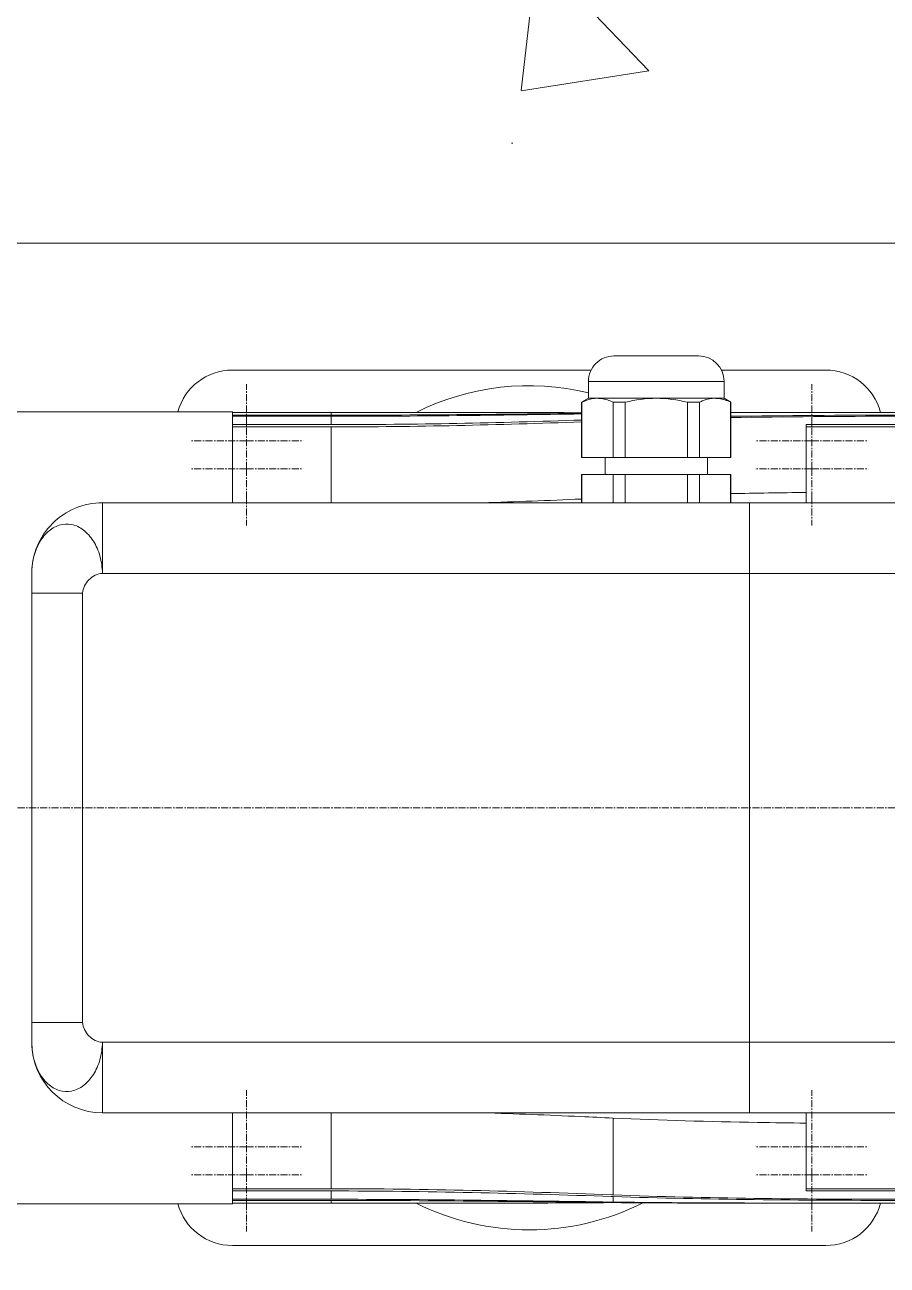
# Model space of a CAD drawing. Header units: millimetres. Extents: x -8913 to 62688, y -13000 to 43000.
# Drawn here: x 716.2 to 868.8, y 27514.5 to 27734.1 of the extents above; entities that cross this region are included whole.
import ezdxf

# ---------------------------------------------------------------- set-up
doc = ezdxf.new("R2010")
doc.units = ezdxf.units.MM
doc.header["$MEASUREMENT"] = 0
doc.linetypes.add('1735 X DT-5BR-GFP-Ext$0$CENTER', pattern=[2, 1.25, -0.25, 0.25, -0.25])
doc.layers.add('1735 X DT-5BR-GFP-Ext$0$MEP', color=8, linetype='Continuous', lineweight=0)
doc.layers.add('Z--X-REF', color=7, linetype='Continuous', lineweight=0)

# ---------------------------------------------------------------- blocks, each defined once
blk = doc.blocks.new('1735 X DT-5BR-GFP-Ext$0$A$C79553CD1')
at = {"layer": '1735 X DT-5BR-GFP-Ext$0$MEP', "transparency": 33554681}
h = blk.add_hatch(dxfattribs=at)
h.set_pattern_fill('AR-CONC', color=256)
h.set_pattern_definition([(49.99999999999999, (7.152557373046875e-07, -25.00356578826904), (182.1846689960041, -15.93908553890313), [19.05, -209.5500000000002]), (355, (7.152557373046875e-07, -25.00356578826904), (-35.24342142496945, 191.0568452390354), [15.24, -167.64058417]), (100.4514447, (15.18200778961182, -26.33181953430176), (146.9412470903536, 175.1177519121954), [16.19000880000003, -178.0902446000002]), (46.18420000000002, (2.384185791015625e-07, 25.79643487930298), (271.0790408921304, -42.04232793272716), [28.57500000000003, -314.325]), (96.63555760999995, (22.58990001678467, 22.29293441772461), (237.4041340515033, 247.4261245977219), [24.28502314000005, -267.1356081600004]), (351.1841511700001, (2.384185791015625e-07, 25.79643487930298), (237.4041340649775, 247.4261245855329), [22.85996707000003, -251.4597319200005]), (21.00000000000001, (25.40000033378601, 13.09643507003784), (151.6143912691326, -102.2651981870877), [19.05000000000003, -209.5500000000005]), (326.0000000000001, (25.40000033378601, 13.09643507003784), (61.80202834764722, 184.1879661223196), [15.24, -167.64]), (71.45144499999994, (38.03453302383423, 4.574334621429443), (213.4164192787165, 81.92276888590547), [16.19000880000002, -178.0899376000001]), (37.49999999999998, (7.152557373046875e-07, -25.00356578826904), (3.088603250591817, 84.55503887315317), [0, -165.6080000000002, 0, -170.1800000000002, 0, -168.2750000000002]), (7.500000000000011, (7.152557373046875e-07, -25.00356578826904), (66.81966251030588, 100.1805748181197), [0, -97.02800000000009, 0, -161.798, 0, -64.135]), (327.5, (-56.64199948310852, -25.00356578826904), (135.5905951668716, -5.728743992673429), [0, -63.50000000000011, 0, -198.1200000000005, 0, -262.8900000000004]), (317.5, (-82.04199981689453, -25.00356531143188), (148.1291813860183, 25.42649103333307), [0, -82.54999999999998, 0, -131.572, 0, -186.69])])
edge = h.paths.add_edge_path(flags=16)
edge.add_line((-799.9999992847443, -174.9964299201965), (-199.9999995500161, -174.9964294946963))
edge.add_line((-199.9999995231628, -174.9964289665222), (-199.9999989073451, -674.9964296643798))
edge.add_line((-199.9999990463257, -674.9964303970337), (-800.0000003994274, -674.9964288288681))
edge.add_line((-799.9999995231628, -674.9964270591736), (-799.9999985206068, -174.9964283549818))
edge = h.paths.add_edge_path()
edge.add_line((0, 25.00357055664062), (-999.9999991015869, 25.00357050299323))
edge.add_line((-999.9999988079071, 25.00357103347778), (-1000.000000298378, -874.996427245835))
edge.add_line((-1000.000000476837, -874.9964280128479), (7.030278084130259e-07, -874.9964280256308))
edge.add_line((4.76837158203125e-07, -874.9964289665222), (-1.10970290734258e-07, 25.00356937922083))
at = {"layer": '1735 X DT-5BR-GFP-Ext$0$MEP', "linetype": 'Continuous'}
for p, q in [((-403.1816897392273, -194.9928584098816), (-418.1816892623901, -194.9928603172302)), ((-440.6816902160645, -197.4928612709045), (-422.20618724823, -197.4928603172302)), ((-399.1571941375732, -197.4928617477417), (-335.6816921234131, -197.4928603172302)), ((-422.6816906929016, -199.4928598403931), (-398.6816897392273, -199.4928622245789)), ((-422.681690454483, -202.4928598403931), (-422.6816906929016, -199.4928598403931)), ((-398.6816899776459, -202.4928607940674), (-398.6816897392273, -199.4928622245789)), ((-423.8816914558411, -203.1856803894043), (-422.681690454483, -202.4928598403931)), ((-423.8235397338867, -203.1856813430786), (-423.8816914558411, -203.1856803894043)), ((-423.8816914558411, -212.9928588867188), (-423.8816914558411, -203.1856803894043)), ((-423.8235411643982, -212.9928598403931), (-423.8235397338867, -203.1856813430786)), ((-422.681690454483, -202.4928598403931), (-398.6816899776459, -202.4928607940674)), ((-416.1807804107666, -203.1856813430786), (-418.324450969696, -203.1856818199158)), ((-418.3244488239288, -212.9928579330444), (-418.324450969696, -203.1856818199158)), ((-416.1807813644409, -212.9928588867188), (-416.1807804107666, -203.1856813430786)), ((-405.182600736618, -212.9928617477417), (-405.1825988292694, -203.1856822967529)), ((-405.1825988292694, -203.1856822967529), (-403.0389313697815, -203.1856822967529)), ((-403.0389318466187, -212.9928588867188), (-403.0389313697815, -203.1856822967529)), ((-397.4816913604736, -203.1856803894043), (-398.6816899776459, -202.4928607940674)), ((-397.5398397445679, -212.9928607940674), (-397.5398387908936, -203.1856799125671)), ((-397.5398387908936, -203.1856799125671), (-397.4816913604736, -203.1856803894043)), ((-397.4816904067993, -212.9928617477417), (-397.4816913604736, -203.1856803894043)), ((-353.1816918849945, -207.151593208313), (-353.1816892623901, -205.6752047538757)), ((-353.1816895008087, -204.9968781471252), (-335.6816895008087, -204.9968791007996)), ((-353.1816897392273, -205.4807200431824), (-353.1816895008087, -204.9968781471252)), ((-353.1816897392273, -205.4807200431824), (-335.6816899776459, -205.4807205200195)), ((-353.1816892623901, -205.6752047538757), (-335.6816916465759, -205.6752028465271)), ((-335.6816921234131, -220.9928598403931), (-335.6816911697388, -204.8928608894348)), ((-291.6816916465759, -204.8928608894348), (-335.6816911697388, -204.8928608894348)), ((-475.1816899776459, -207.1515927314758), (-437.1816911697388, -207.1515927314758)), ((-475.1816902160645, -207.5507559776306), (-437.1816906929016, -207.5507550239563)), ((-437.1816906929016, -220.9928593635559), (-437.1816911697388, -207.1515927314758)), ((-353.1816918849945, -207.151593208313), (-335.6816899776459, -207.1515941619873)), ((-353.1816911697388, -220.9928598403931), (-353.181690454483, -207.5507550239563)), ((-353.181690454483, -207.5507550239563), (-335.6816911697388, -207.5507521629333)), ((-423.8816914558411, -212.9928588867188), (-397.4816904067993, -212.9928617477417)), ((-419.7356901168823, -215.9928622245789), (-419.7356901168823, -212.9928584098816)), ((-401.6276915073395, -215.9928593635559), (-401.6276907920837, -212.9928588867188)), ((-423.8816900253296, -215.9928622245789), (-397.481689453125, -215.9928603172302)), ((-423.8816888332367, -220.9928612709045), (-423.8816900253296, -215.9928622245789)), ((-423.8235411643982, -220.9928607940674), (-423.8235421180725, -215.9928603172302)), ((-418.3244495391846, -220.9928584098816), (-418.3244490623474, -215.9928607940674)), ((-416.1807808876038, -220.9928612709045), (-416.1807818412781, -215.9928593635559)), ((-405.182600736618, -220.9928588867188), (-405.1826000213623, -215.9928603172302)), ((-403.038932800293, -220.9928598403931), (-403.0389304161072, -215.9928598403931)), ((-397.539840221405, -220.9928593635559), (-397.539840221405, -215.9928607940674)), ((-397.4816899299622, -220.9928622245789), (-397.481689453125, -215.9928603172302)), ((-312.6816890239716, -220.9928607940674), (-462.6816906929016, -220.9928617477417)), ((-427.1816911697388, -220.9928593635559), (-427.1816902160645, -328.9928607940674)), ((-312.6816890239716, -220.9928607940674), (-312.6816906929016, -233.4928598403931)), ((-312.6816906929016, -233.4928598403931), (-475.1816911697388, -233.4928588867188)), ((-300.1816906929016, -233.4928603172302), (-300.1816899776459, -316.4928631782532)), ((-309.1816902160645, -236.9928622245789), (-300.1816909313202, -236.9928598403931)), ((-309.1816902160645, -312.9928607940674), (-309.1816902160645, -236.9928622245789)), ((-300.1816906929016, -312.9928598403931), (-309.1816902160645, -312.9928607940674)), ((-475.1816895008087, -316.4928607940674), (-312.6816902160645, -316.4928617477417)), ((-312.6816897392273, -328.9928579330444), (-312.6816902160645, -316.4928617477417)), ((-462.6816906929016, -328.9928593635559), (-312.6816897392273, -328.9928579330444)), ((-437.1816911697388, -342.8341274261475), (-437.1816902160645, -328.9928603172302)), ((-353.1816895008087, -342.4349656105042), (-353.1816906929016, -328.9928617477417)), ((-335.6816909313202, -345.0928606987), (-335.6816906929016, -328.9928593635559)), ((-403.0443711280823, -343.527081489563), (-403.0443730354309, -329.9246535301208)), ((-475.1816914081573, -342.4349637031555), (-437.1816906929016, -342.4349656105042)), ((-353.1816895008087, -342.4349656105042), (-335.6816911697388, -342.4349646568298)), ((-475.1816911697388, -342.8341274261475), (-437.1816911697388, -342.8341274261475)), ((-403.0443730354309, -344.7957134246826), (-403.0443730354309, -343.8174262046814)), ((-402.7777724266052, -344.7920565605164), (-403.0443730354309, -344.7957134246826)), ((-402.7876648902893, -343.5173783302307), (-403.0443711280823, -343.527081489563)), ((-403.0350656509399, -343.8261427879333), (-402.775812625885, -343.8174238204956)), ((-353.1816909313202, -344.3105163574219), (-353.1816897392273, -342.8341274261475)), ((-353.1816909313202, -344.3105163574219), (-335.6816897392273, -344.3105173110962)), ((-353.1816906929016, -344.5049986839294), (-335.6816916465759, -344.5049986839294)), ((-353.1816906929016, -344.9888429641724), (-353.1816906929016, -344.5049986839294)), ((-353.1816897392273, -342.8341274261475), (-335.6816909313202, -342.8341245651245)), ((-403.04390001297, -344.8936519622803), (-402.7758114337921, -344.8910412788391)), ((-353.1816906929016, -344.9888429641724), (-335.6816911697388, -344.9888415336609)), ((-291.6816921234131, -345.0928611755371), (-335.6816909313202, -345.0928606987)), ((-335.6816906929016, -352.4928603172302), (-440.6816897392273, -352.4928598403931))]:
    blk.add_line(p, q, dxfattribs=at)
at = {"layer": '1735 X DT-5BR-GFP-Ext$0$MEP', "linetype": '1735 X DT-5BR-GFP-Ext$0$CENTER'}
for p, q in [((-438.1816906929016, -204.9928603172302), (-438.1816897392273, -199.9928607940674)), ((-338.1816902160645, -204.9928579330444), (-338.1816906929016, -199.9928593635559)), ((-438.1816906929016, -214.9928607940674), (-438.1816906929016, -204.9928603172302)), ((-338.1816892623901, -214.9928603172302), (-338.1816902160645, -204.9928579330444)), ((-438.1816895008087, -209.9928588867188), (-448.1816895008087, -209.9928607940674)), ((-438.1816895008087, -209.9928588867188), (-428.1816897392273, -209.9928607940674)), ((-338.1816897392273, -209.9928593635559), (-348.1816902160645, -209.992862701416)), ((-338.1816897392273, -209.9928593635559), (-328.1816911697388, -209.9928617477417)), ((-438.1816906929016, -214.9928607940674), (-448.1816914081573, -214.9928598403931)), ((-438.1816906929016, -214.9928607940674), (-428.1816906929016, -214.9928598403931)), ((-438.1816906929016, -214.9928607940674), (-438.1816895008087, -219.9928603172302)), ((-338.1816892623901, -214.9928603172302), (-348.1816914081573, -214.9928631782532)), ((-338.1816892623901, -214.9928603172302), (-338.1816895008087, -219.9928603172302)), ((-338.1816892623901, -214.9928603172302), (-328.1816902160645, -214.9928584098816)), ((-438.1816895008087, -219.9928603172302), (-438.1816902160645, -224.992862701416)), ((-338.1816895008087, -219.9928603172302), (-338.1816899776459, -224.9928622245789)), ((-269.6816914081573, -274.9928593635559), (-1047.998318195343, -274.9928607940674)), ((-438.181690454483, -329.9928588867188), (-438.1816923618317, -324.9928598403931)), ((-338.1816916465759, -329.9928603172302), (-338.1816899776459, -324.9928612709045)), ((-438.1816906929016, -339.9928622245789), (-438.181690454483, -329.9928588867188)), ((-338.1816911697388, -339.9928607940674), (-338.1816916465759, -329.9928603172302)), ((-438.181690454483, -334.9928598403931), (-448.1816906929016, -334.9928579330444)), ((-438.181690454483, -334.9928598403931), (-428.1816895008087, -334.9928607940674)), ((-338.1816902160645, -334.9928617477417), (-348.1816890239716, -334.9928588867188)), ((-338.1816902160645, -334.9928617477417), (-328.1816895008087, -334.9928607940674)), ((-438.1816906929016, -339.9928622245789), (-448.1816902160645, -339.9928593635559)), ((-438.1816906929016, -339.9928622245789), (-428.1816914081573, -339.9928593635559)), ((-438.1816906929016, -339.9928622245789), (-438.1816897392273, -344.9928593635559)), ((-338.1816911697388, -339.9928607940674), (-348.1816892623901, -339.9928593635559)), ((-338.1816911697388, -339.9928607940674), (-328.1816921234131, -339.9928593635559)), ((-338.1816911697388, -339.9928607940674), (-338.1816906929016, -344.9928612709045)), ((-438.1816897392273, -344.9928593635559), (-438.1816906929016, -349.9928598403931)), ((-338.1816906929016, -344.9928612709045), (-338.181690454483, -349.9928603172302))]:
    blk.add_line(p, q, dxfattribs=at)
at = {"layer": '1735 X DT-5BR-GFP-Ext$0$MEP'}
blk.add_lwpolyline([(-799.9999992847443, -174.9964299201965), (-199.9999995231628, -174.9964289665222), (-199.9999990463257, -674.9964303970337), (-799.9999995231628, -674.9964270591736)], close=True, dxfattribs=at)
at = {"layer": '1735 X DT-5BR-GFP-Ext$0$MEP', "linetype": 'Continuous'}
for centre, radius, start, end in [((-418.1816906929016, -199.4928603172302), 4.499999999999997, 90.00001366037836, 180), ((-403.1816916465759, -199.4928593635559), 4.499999999999997, 0, 90.00001366037836), ((-440.6816892623901, -207.4928603172302), 9.999999999999995, 90.00001366037836, 165.5170395187964), ((-335.6816902160645, -207.4928607940674), 9.999999999999995, 15.07036022109015, 90.00001366037836), ((-388.1816902160645, -244.9928617477417), 44.73253849269998, 63.44411248210226, 103.5799082713877), ((-451.4283363819122, -2137.613968849182), 1932.134046468002, 89.18308175935147, 90.05200507085702), ((-452.5609669685364, -1991.385911464691), 1785.710813900802, 89.07974248684782, 90.01988951006415), ((-439.6608476638794, -4975.2886095047), 4770.285208308297, 89.81044828745381, 89.925059135693), ((-377.4276773929596, -3605.748614311218), 3400.759108752304, 89.91951302700541, 90.3378776813047), ((-448.9896278381348, -1408.625744342804), 1189.518383637399, 88.79047506570869, 89.43121357585514), ((-341.4421730041504, 1001.294462203979), 1222.896497782199, 267.3748680746555, 268.1943321558535), ((-312.6816906929016, -233.4928598403931), 12.50000000000002, 0, 90.00001366037836), ((-311.9193692207336, -233.3987383842468), 11.7308460369, 9.748679290682064, 11.6305432756556), ((-312.1734261512756, -233.4423189163208), 11.98861389159999, 7.900962727363701, 9.748346923466018), ((-312.4210932254791, -233.4764194488525), 12.23861732550002, 5.295359109245108, 7.899720553222469), ((-312.5619530677795, -233.4902205467224), 12.38014846510002, 3.965878246444901, 5.298788625492757), ((-312.6019797325134, -233.4932436943054), 12.42028807370001, 0.001775849183634656, 3.967000439014696), ((-312.6816902160645, -316.4928617477417), 12.50000000000002, 270.0000136603783, 0), ((-312.1734285354614, -316.5434031486511), 11.98861389079999, 350.251653076534, 352.0990102112324), ((-312.4210925102234, -316.5093016624451), 12.23861732520002, 352.1002794467776, 354.7046408907549), ((-312.5619518756866, -316.4955019950867), 12.38014846540002, 354.7012113745072, 356.0341772090046), ((-312.601978302002, -316.4924774169922), 12.42028807370001, 356.0330268162821, 359.9982241508164), ((-311.919370174408, -316.5869817733765), 11.7308460364, 348.3694567243444, 350.2513207093179), ((-440.6816902160645, -342.4928603172302), 9.999999999999995, 194.4829306122905, 270.0000136603783), ((-388.1816921234131, -304.9928607940674), 44.73253849269998, 243.2829051617855, 296.5559119513984), ((-335.6816906929016, -342.4928607940674), 9.999999999999995, 270.0000136603783, 344.9296133977894)]:
    blk.add_arc(centre, radius, start, end, dxfattribs=at)
for points, knots in [([(-421.0739936828613, -202.4928612709045), (-421.3058300018311, -202.4928612709045), (-422.2566058635712, -202.5565724372864), (-423.1762480735779, -202.8743028640747), (-423.8235411643982, -203.1856827735901)], [0, 0, 0, 0, 0.2440041603, 1, 1, 1, 1]), ([(-418.324450969696, -203.1856818199158), (-418.5464038848877, -203.0789103507996), (-419.4157938957214, -202.69997215271), (-420.3709342479706, -202.4928598403931), (-421.0739936828613, -202.4928612709045)], [0, 0, 0, 0, 0.259439042, 1, 1, 1, 1]), ([(-400.2893867492676, -202.4928607940674), (-400.5212213993073, -202.4928574562073), (-401.4719965457916, -202.5565724372864), (-402.3916392326355, -202.8743028640747), (-403.0389304161072, -203.1856822967529)], [0, 0, 0, 0, 0.2440041603, 1, 1, 1, 1]), ([(-397.5398404598236, -203.1856818199158), (-397.7617969512939, -203.0789098739624), (-398.6311836242676, -202.6999726295471), (-399.5863270759583, -202.4928588867188), (-400.2893867492676, -202.4928607940674)], [0, 0, 0, 0, 0.259439042, 1, 1, 1, 1]), ([(-453.1813225746155, -204.9968776702881), (-448.2396528720856, -204.9968242645264), (-441.6530754566193, -204.9980330467224), (-435.0665054321289, -205.0051517486572), (-433.4215967655182, -205.0074777603149)], [0, 0, 0, 0, 0.7502634911, 1, 1, 1, 1]), ([(-353.1816897392273, -205.4807200431824), (-360.5891065597534, -205.4807233810425), (-375.3563694953918, -205.4066181182861), (-390.1225352287292, -205.2295756340027), (-397.4818968772888, -205.1497144699097)], [0, 0, 0, 0, 0.5016123537, 1, 1, 1, 1]), ([(-353.1816906929016, -207.1515927314758), (-360.5903131961823, -207.1515922546387), (-375.3603513240814, -206.9969077110291), (-390.1246016025543, -206.5809473991394), (-397.4818286895752, -206.3434505462646)], [0, 0, 0, 0, 0.5016101789, 1, 1, 1, 1]), ([(-397.4817066192627, -205.2682542800903), (-390.1223046779633, -205.3736548423767), (-375.3564262390137, -205.5885610580444), (-360.5889375209808, -205.6752018928528), (-353.1816892623901, -205.6752047538757)], [0, 0, 0, 0, 0.498405501, 1, 1, 1, 1]), ([(-372.6502156257629, -204.9928636550903), (-371.0295372009277, -204.9930052757263), (-364.5400278568268, -204.9944796562195), (-358.050520658493, -204.9968776702881), (-353.1816895008087, -204.9968781471252)], [0, 0, 0, 0, 0.2497382926, 1, 1, 1, 1]), ([(-397.4815225601196, -206.6639089584351), (-390.1246652603149, -206.9275517463684), (-375.3609306812286, -207.3828558921814), (-360.5903053283691, -207.5507545471191), (-353.1816899776459, -207.5507564544678)], [0, 0, 0, 0, 0.498407864, 1, 1, 1, 1]), ([(-312.6816916465759, -233.4928593635559), (-312.675714969635, -232.9727916717529), (-312.589123249054, -231.9396643638611), (-312.2815697193146, -230.4380054473877), (-311.7997796535492, -229.0270237922668), (-311.1227216720581, -227.7694592475891), (-310.3110876083374, -226.6859183311462), (-309.1184921264648, -225.5440397262573), (-307.3172564506531, -224.6646404266357), (-304.9286284446716, -224.7850847244263), (-302.8178005218506, -226.0979533195496), (-301.2351970672607, -228.2803387641907), (-300.6272146701813, -230.0728859901428), (-300.4293818473816, -231.0337958335876)], [0, 0, 0, 0, 0.0739508655, 0.1469080565, 0.2175176248, 0.2851244497, 0.3491417934, 0.4092008698, 0.5190236818999999, 0.6234437259000001, 0.734827965, 0.8605079718, 1, 1, 1, 1]), ([(-312.6816916465759, -233.4928593635559), (-312.2488760948181, -233.497832775116), (-311.3539199829102, -233.7557773590088), (-309.923629283905, -234.7970485687256), (-309.1816899776459, -236.1177654266357), (-309.1816897392273, -236.9928612709045)], [0, 0, 0, 0, 0.2446720833, 0.505337219, 1, 1, 1, 1]), ([(-312.6816897392273, -316.4928603172302), (-312.2488746643066, -316.487889289856), (-311.3539199829102, -316.2299447059631), (-309.9236290454865, -315.1886696815491), (-309.1816897392273, -313.8679571151733), (-309.1816899776459, -312.9928603172302)], [0, 0, 0, 0, 0.2446720833, 0.505337219, 1, 1, 1, 1]), ([(-300.4293837547302, -318.95192527771), (-300.6272177696228, -319.9128322601318), (-301.2351994514465, -321.7053837776184), (-302.8177995681763, -323.8877682685852), (-304.928626537323, -325.2006340026855), (-307.3172559738159, -325.3210763931274), (-309.1184935569763, -324.4416799545288), (-310.3110871315002, -323.2998056411743), (-311.1227214336395, -322.2162628173828), (-311.7997789382935, -320.9586963653564), (-312.2815718650818, -319.5477151870728), (-312.589124917984, -318.0460562705994), (-312.6757159233093, -317.012927532196), (-312.6816897392273, -316.4928603172302)], [0, 0, 0, 0, 0.1394920282, 0.265172035, 0.3765562741, 0.4809763181, 0.5907991302000001, 0.6508582065999999, 0.7148755503, 0.7824823752, 0.8530919435, 0.9260491345, 1, 1, 1, 1]), ([(-403.0443730354309, -329.9246535301208), (-401.1313757896423, -329.8343472480774), (-393.4433972835541, -329.478964805603), (-385.7530143260956, -329.1713838577271), (-379.974750995636, -328.9909024238586)], [0, 0, 0, 0, 0.2488404457, 1, 1, 1, 1]), ([(-437.1811933517456, -330.8197474479675), (-434.321191072464, -330.7901744842529), (-422.9392151832581, -330.6374607086182), (-411.5578942298889, -330.3265585899353), (-403.0443730354309, -329.9246535301208)], [0, 0, 0, 0, 0.2512620216, 1, 1, 1, 1]), ([(-353.1816895008087, -342.4349656105042), (-361.4848918914795, -342.4349665641785), (-378.025511264801, -342.6470613479614), (-394.5566799640656, -343.2065563201904), (-402.7876658439636, -343.5173783302307)], [0, 0, 0, 0, 0.5020056174, 1, 1, 1, 1]), ([(-453.1820571422577, -344.504997253418), (-444.7895610332489, -344.5059785842896), (-428.0718441009521, -344.4252157211304), (-411.3556373119354, -344.1046423912048), (-403.0350646972656, -343.8261399269104)], [0, 0, 0, 0, 0.5020118355, 1, 1, 1, 1]), ([(-403.044370174408, -343.5270819664001), (-411.3619527816772, -343.8418025970459), (-428.0747323036194, -344.2143883705139), (-444.7898087501526, -344.3116822242737), (-453.1813220977783, -344.310516834259)], [0, 0, 0, 0, 0.4979664886, 1, 1, 1, 1]), ([(-403.0443730354309, -344.7957134246826), (-405.5614483356476, -344.8301644325256), (-415.6869807243347, -344.9397120475769), (-425.8131620883942, -344.9674725532532), (-433.4219179153442, -344.9782419204712)], [0, 0, 0, 0, 0.2485971216, 1, 1, 1, 1]), ([(-353.1816909313202, -344.3105163574219), (-361.4813575744629, -344.3105182647705), (-378.0143706798553, -344.4204916954041), (-394.5452919006348, -344.6789889335632), (-402.7777724266052, -344.7920565605164)], [0, 0, 0, 0, 0.5020084475, 1, 1, 1, 1]), ([(-402.775812625885, -344.8910398483276), (-394.5438170433044, -344.8101539611816), (-378.0132184028625, -344.5992469787598), (-361.4812397956848, -344.5049991607666), (-353.1816897392273, -344.5049991607666)], [0, 0, 0, 0, 0.4979687981, 1, 1, 1, 1]), ([(-402.7758116722107, -343.8174238204956), (-394.5464050769806, -343.5394649505615), (-378.0185835361481, -343.0295424461365), (-361.482852935791, -342.8341283798218), (-353.1816897392273, -342.8341274261475)], [0, 0, 0, 0, 0.4979721862, 1, 1, 1, 1]), ([(-433.4219179153442, -344.9782419204712), (-435.0667991638184, -344.9805693626404), (-441.6532647609711, -344.9876871109009), (-448.239734172821, -344.9888954162598), (-453.1813201904297, -344.9888429641724)], [0, 0, 0, 0, 0.2497365184, 1, 1, 1, 1]), ([(-433.422878742218, -344.9928612709045), (-430.8792667388916, -344.9930930137634), (-420.7528967857361, -344.99107837677), (-410.6263298988342, -344.9668140411377), (-403.04390001297, -344.8936519622803)], [0, 0, 0, 0, 0.2511864033, 1, 1, 1, 1]), ([(-372.6505334377289, -344.9928617477417), (-375.1729288101196, -344.9930844306946), (-385.214893579483, -344.9910607337952), (-395.2570509910583, -344.9670114517212), (-402.7762999534607, -344.8949313163757)], [0, 0, 0, 0, 0.2511848528, 1, 1, 1, 1]), ([(-353.1816890239716, -344.9888410568237), (-358.0505986213684, -344.9888443946838), (-364.5402121543884, -344.9912424087524), (-371.0298280715942, -344.9927158355713), (-372.6505334377289, -344.9928617477417)], [0, 0, 0, 0, 0.7502617102, 1, 1, 1, 1])]:
    blk.add_open_spline(points, degree=3, knots=knots, dxfattribs=at)
for points in [[(-410.6816902160645, -202.4928622245789), (-412.5292105674744, -202.4928612709045), (-414.3844876289368, -202.7536315917969), (-416.1807804107666, -203.1856813430786)], [(-405.1825988292694, -203.1856822967529), (-406.9788932800293, -202.7536311149597), (-408.8341698646545, -202.4928598403931), (-410.6816902160645, -202.4928622245789)]]:
    blk.add_open_spline(points, degree=3, dxfattribs=at)
blk = doc.blocks.new('1735 X DT-5BR-GFP-Ext$0$A$Cec8d8a53')
blk.add_wipeout([(174.84825625175085, -60.98796394774766), (174.8482557749128, -1060.9879627556545), (1074.848254821238, -1060.9879644245846), (1074.8482542914182, -60.987963470910756)]).translate(0, 0, 1437.655160635572).dxf.layer = '1735 X DT-5BR-GFP-Ext$0$MEP'
at = {"layer": '1735 X DT-5BR-GFP-Ext$0$MEP', "rotation": 90}
blk.add_blockref('1735 X DT-5BR-GFP-Ext$0$A$C79553CD1', (199.8518268083899, -60.98796394774769, 1437.655160635572), dxfattribs=at)
blk = doc.blocks.new('1735 X DT-5BR-GFP-Ext')
at = {"layer": '1735 X DT-5BR-GFP-Ext$0$MEP', "xscale": -1, "rotation": 90}
blk.add_blockref('1735 X DT-5BR-GFP-Ext$0$A$Cec8d8a53', (356.2517175674438, 28070.33888339996), dxfattribs=at)

msp = doc.modelspace()

# ---------------------------------------------------------------- block references
at = {"layer": 'Z--X-REF'}
msp.add_blockref('1735 X DT-5BR-GFP-Ext', (0, 0), dxfattribs=at)

doc.saveas('drawing.dxf')
